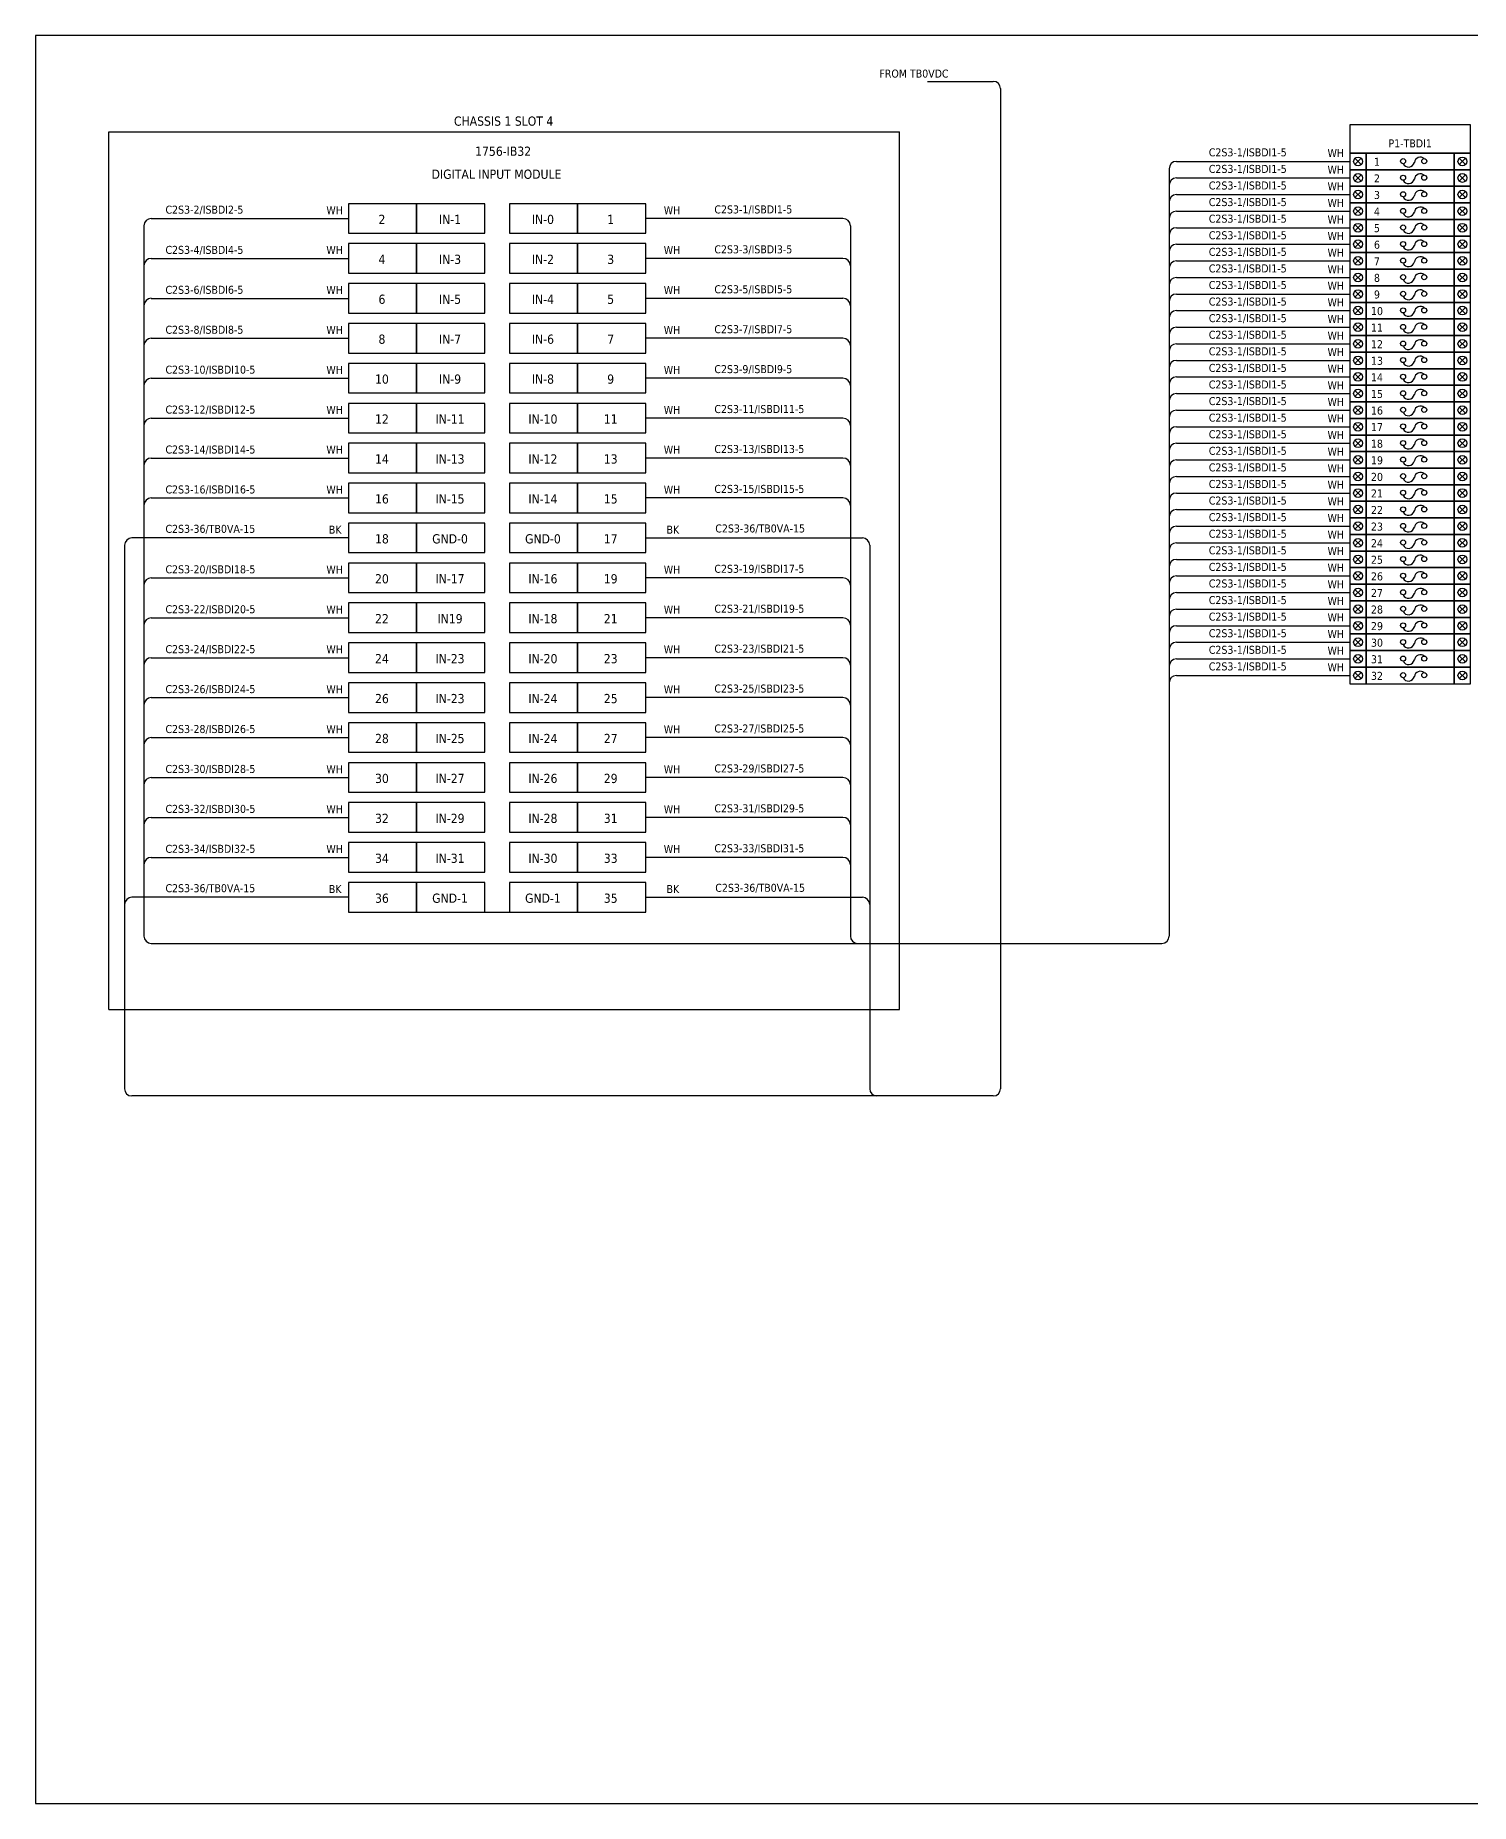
# Model space of a CAD drawing. Header units: millimetres. Extents: x 0 to 98890, y 0 to 68687.
# Drawn here: x 0 to 55766, y 0 to 68687 of the extents above; entities that cross this region are included whole.
import ezdxf
from ezdxf.enums import TextEntityAlignment as Align

# ---------------------------------------------------------------- set-up
doc = ezdxf.new("R2010")
doc.units = ezdxf.units.MM
for name, color, linetype, lineweight in [('ASHADE', 7, 'Continuous', 25), ('IE-EQUIP', 253, 'Continuous', 25), ('IE-WIRE', 7, 'Continuous', 25), ('power', 7, 'Continuous', 25)]:
    doc.layers.add(name, color=color, linetype=linetype, lineweight=lineweight)
doc.styles.add('Tahoma', font='')
doc.styles.get('Tahoma').set_extended_font_data('Tahoma')

msp = doc.modelspace()

# ---------------------------------------------------------------- linework, layer by layer
for p, q in [((34664, 66899), (37219, 66899)), ((37499, 66619), (37499, 27768)), ((17459, 34634), (18424, 34634))]:
    msp.add_line(p, q)
at = {"color": 1, "ltscale": 25.4}
for p, q in [((51510, 63911), (51271, 63672)), ((51271, 63911), (51510, 63672)), ((55324, 63911), (55564, 63672)), ((55564, 63911), (55324, 63672)), ((51510, 63267), (51271, 63027)), ((51271, 63267), (51510, 63027)), ((55324, 63267), (55564, 63027)), ((55564, 63267), (55324, 63027)), ((51510, 62623), (51271, 62383)), ((51271, 62623), (51510, 62383)), ((55324, 62623), (55564, 62383)), ((55564, 62623), (55324, 62383)), ((51510, 61979), (51271, 61739)), ((51271, 61979), (51510, 61739)), ((55324, 61979), (55564, 61739)), ((55564, 61979), (55324, 61739)), ((51510, 61335), (51271, 61095)), ((51271, 61335), (51510, 61095)), ((55324, 61335), (55564, 61095)), ((55564, 61335), (55324, 61095)), ((51510, 60691), (51271, 60451)), ((51271, 60691), (51510, 60451)), ((55324, 60691), (55564, 60451)), ((55564, 60691), (55324, 60451)), ((51510, 60047), (51271, 59807)), ((51271, 60047), (51510, 59807)), ((55324, 60047), (55564, 59807)), ((55564, 60047), (55324, 59807)), ((51510, 59402), (51271, 59163)), ((51271, 59402), (51510, 59163)), ((55324, 59402), (55564, 59163)), ((55564, 59402), (55324, 59163)), ((51510, 58758), (51271, 58519)), ((51271, 58758), (51510, 58519)), ((55324, 58758), (55564, 58519)), ((55564, 58758), (55324, 58519)), ((51510, 58114), (51271, 57875)), ((51271, 58114), (51510, 57875)), ((55324, 58114), (55564, 57875)), ((55564, 58114), (55324, 57875)), ((51510, 57470), (51271, 57230)), ((51271, 57470), (51510, 57230)), ((55324, 57470), (55564, 57230)), ((55564, 57470), (55324, 57230)), ((51510, 56826), (51271, 56586)), ((51271, 56826), (51510, 56586)), ((55324, 56826), (55564, 56586)), ((55564, 56826), (55324, 56586)), ((51510, 56182), (51271, 55942)), ((51271, 56182), (51510, 55942)), ((55324, 56182), (55564, 55942)), ((55564, 56182), (55324, 55942)), ((51510, 55538), (51271, 55298)), ((51271, 55538), (51510, 55298)), ((55324, 55538), (55564, 55298)), ((55564, 55538), (55324, 55298)), ((51510, 54894), (51271, 54654)), ((51271, 54894), (51510, 54654)), ((55324, 54894), (55564, 54654)), ((55564, 54894), (55324, 54654)), ((51510, 54250), (51271, 54010)), ((51271, 54250), (51510, 54010)), ((51510, 53605), (51271, 53366)), ((51271, 53605), (51510, 53366)), ((55324, 54250), (55564, 54010)), ((55564, 54250), (55324, 54010)), ((55324, 53605), (55564, 53366)), ((55564, 53605), (55324, 53366)), ((51510, 52961), (51271, 52722)), ((51271, 52961), (51510, 52722)), ((55324, 52961), (55564, 52722)), ((55564, 52961), (55324, 52722)), ((51510, 52317), (51271, 52077)), ((51271, 52317), (51510, 52077)), ((55324, 52317), (55564, 52077)), ((55564, 52317), (55324, 52077)), ((51510, 51673), (51271, 51433)), ((51271, 51673), (51510, 51433)), ((55324, 51673), (55564, 51433)), ((55564, 51673), (55324, 51433)), ((51510, 51029), (51271, 50789)), ((51271, 51029), (51510, 50789)), ((55324, 51029), (55564, 50789)), ((55564, 51029), (55324, 50789)), ((51510, 50385), (51271, 50145)), ((51271, 50385), (51510, 50145)), ((55324, 50385), (55564, 50145)), ((55564, 50385), (55324, 50145)), ((51510, 49741), (51271, 49501)), ((51271, 49741), (51510, 49501)), ((55324, 49741), (55564, 49501)), ((55564, 49741), (55324, 49501)), ((51510, 49097), (51271, 48857)), ((51271, 49097), (51510, 48857)), ((55324, 49097), (55564, 48857)), ((55564, 49097), (55324, 48857)), ((51510, 48452), (51271, 48213)), ((51271, 48452), (51510, 48213)), ((55324, 48452), (55564, 48213)), ((55564, 48452), (55324, 48213)), ((51510, 47808), (51271, 47569)), ((51271, 47808), (51510, 47569)), ((55324, 47808), (55564, 47569)), ((55564, 47808), (55324, 47569)), ((51510, 47164), (51271, 46925)), ((51271, 47164), (51510, 46925)), ((55324, 47164), (55564, 46925)), ((55564, 47164), (55324, 46925)), ((51510, 46520), (51271, 46280)), ((51271, 46520), (51510, 46280)), ((55324, 46520), (55564, 46280)), ((55564, 46520), (55324, 46280)), ((51510, 45876), (51271, 45636)), ((51271, 45876), (51510, 45636)), ((55324, 45876), (55564, 45636)), ((55564, 45876), (55324, 45636)), ((51510, 45232), (51271, 44992)), ((51271, 45232), (51510, 44992)), ((55324, 45232), (55564, 44992)), ((55564, 45232), (55324, 44992)), ((51510, 44588), (51271, 44348)), ((51271, 44588), (51510, 44348)), ((55324, 44588), (55564, 44348)), ((55564, 44588), (55324, 44348)), ((51510, 43944), (51271, 43704)), ((51271, 43944), (51510, 43704)), ((55324, 43944), (55564, 43704)), ((55564, 43944), (55324, 43704))]:
    msp.add_line(p, q, dxfattribs=at)
msp.add_lwpolyline([(0, 0), (98890, 0), (98890, 68687), (0, 68687)], close=True)
at = {"color": 4, "ltscale": 25.4}
msp.add_lwpolyline([(51068, 64113), (55766, 64113), (55766, 65214), (51068, 65214)], close=True, dxfattribs=at)
at = {"color": 1, "ltscale": 25.4}
for points in [[(51068, 63469), (51713, 63469), (51713, 64113), (51068, 64113)], [(51713, 63469), (55122, 63469), (55122, 64113), (51713, 64113)], [(55122, 63469), (55766, 63469), (55766, 64113), (55122, 64113)], [(51068, 62825), (51713, 62825), (51713, 63469), (51068, 63469)], [(51713, 62825), (55122, 62825), (55122, 63469), (51713, 63469)], [(55122, 62825), (55766, 62825), (55766, 63469), (55122, 63469)], [(51068, 62181), (51713, 62181), (51713, 62825), (51068, 62825)], [(51713, 62181), (55122, 62181), (55122, 62825), (51713, 62825)], [(55122, 62181), (55766, 62181), (55766, 62825), (55122, 62825)], [(51068, 61537), (51713, 61537), (51713, 62181), (51068, 62181)], [(51713, 61537), (55122, 61537), (55122, 62181), (51713, 62181)], [(55122, 61537), (55766, 61537), (55766, 62181), (55122, 62181)], [(51068, 60893), (51713, 60893), (51713, 61537), (51068, 61537)], [(51713, 60893), (55122, 60893), (55122, 61537), (51713, 61537)], [(55122, 60893), (55766, 60893), (55766, 61537), (55122, 61537)], [(51068, 60249), (51713, 60249), (51713, 60893), (51068, 60893)], [(51713, 60249), (55122, 60249), (55122, 60893), (51713, 60893)], [(55122, 60249), (55766, 60249), (55766, 60893), (55122, 60893)], [(51068, 59605), (51713, 59605), (51713, 60249), (51068, 60249)], [(51713, 59605), (55122, 59605), (55122, 60249), (51713, 60249)], [(55122, 59605), (55766, 59605), (55766, 60249), (55122, 60249)], [(51068, 58961), (51713, 58961), (51713, 59605), (51068, 59605)], [(51713, 58961), (55122, 58961), (55122, 59605), (51713, 59605)], [(55122, 58961), (55766, 58961), (55766, 59605), (55122, 59605)], [(51068, 58316), (51713, 58316), (51713, 58961), (51068, 58961)], [(51713, 58316), (55122, 58316), (55122, 58961), (51713, 58961)], [(55122, 58316), (55766, 58316), (55766, 58961), (55122, 58961)], [(51068, 57672), (51713, 57672), (51713, 58316), (51068, 58316)], [(51713, 57672), (55122, 57672), (55122, 58316), (51713, 58316)], [(55122, 57672), (55766, 57672), (55766, 58316), (55122, 58316)], [(51068, 57028), (51713, 57028), (51713, 57672), (51068, 57672)], [(51068, 56384), (51713, 56384), (51713, 57028), (51068, 57028)], [(51713, 57028), (55122, 57028), (55122, 57672), (51713, 57672)], [(51713, 56384), (55122, 56384), (55122, 57028), (51713, 57028)], [(55122, 57028), (55766, 57028), (55766, 57672), (55122, 57672)], [(55122, 56384), (55766, 56384), (55766, 57028), (55122, 57028)], [(51068, 55740), (51713, 55740), (51713, 56384), (51068, 56384)], [(51713, 55740), (55122, 55740), (55122, 56384), (51713, 56384)], [(55122, 55740), (55766, 55740), (55766, 56384), (55122, 56384)], [(51068, 55096), (51713, 55096), (51713, 55740), (51068, 55740)], [(51713, 55096), (55122, 55096), (55122, 55740), (51713, 55740)], [(55122, 55096), (55766, 55096), (55766, 55740), (55122, 55740)], [(51068, 54452), (51713, 54452), (51713, 55096), (51068, 55096)], [(51713, 54452), (55122, 54452), (55122, 55096), (51713, 55096)], [(55122, 54452), (55766, 54452), (55766, 55096), (55122, 55096)], [(51068, 53808), (51713, 53808), (51713, 54452), (51068, 54452)], [(51713, 53808), (55122, 53808), (55122, 54452), (51713, 54452)], [(55122, 53808), (55766, 53808), (55766, 54452), (55122, 54452)], [(51068, 53163), (51713, 53163), (51713, 53808), (51068, 53808)], [(51713, 53163), (55122, 53163), (55122, 53808), (51713, 53808)], [(55122, 53163), (55766, 53163), (55766, 53808), (55122, 53808)], [(51068, 52519), (51713, 52519), (51713, 53163), (51068, 53163)], [(51713, 52519), (55122, 52519), (55122, 53163), (51713, 53163)], [(55122, 52519), (55766, 52519), (55766, 53163), (55122, 53163)], [(51068, 51875), (51713, 51875), (51713, 52519), (51068, 52519)], [(51713, 51875), (55122, 51875), (55122, 52519), (51713, 52519)], [(55122, 51875), (55766, 51875), (55766, 52519), (55122, 52519)], [(51068, 51231), (51713, 51231), (51713, 51875), (51068, 51875)], [(51713, 51231), (55122, 51231), (55122, 51875), (51713, 51875)], [(55122, 51231), (55766, 51231), (55766, 51875), (55122, 51875)], [(51068, 50587), (51713, 50587), (51713, 51231), (51068, 51231)], [(51713, 50587), (55122, 50587), (55122, 51231), (51713, 51231)], [(55122, 50587), (55766, 50587), (55766, 51231), (55122, 51231)], [(51068, 49943), (51713, 49943), (51713, 50587), (51068, 50587)], [(51713, 49943), (55122, 49943), (55122, 50587), (51713, 50587)], [(55122, 49943), (55766, 49943), (55766, 50587), (55122, 50587)], [(51068, 49299), (51713, 49299), (51713, 49943), (51068, 49943)], [(51713, 49299), (55122, 49299), (55122, 49943), (51713, 49943)], [(55122, 49299), (55766, 49299), (55766, 49943), (55122, 49943)], [(51068, 48655), (51713, 48655), (51713, 49299), (51068, 49299)], [(51713, 48655), (55122, 48655), (55122, 49299), (51713, 49299)], [(55122, 48655), (55766, 48655), (55766, 49299), (55122, 49299)], [(51068, 48011), (51713, 48011), (51713, 48655), (51068, 48655)], [(51713, 48011), (55122, 48011), (55122, 48655), (51713, 48655)], [(55122, 48011), (55766, 48011), (55766, 48655), (55122, 48655)], [(51068, 47366), (51713, 47366), (51713, 48011), (51068, 48011)], [(51713, 47366), (55122, 47366), (55122, 48011), (51713, 48011)], [(55122, 47366), (55766, 47366), (55766, 48011), (55122, 48011)], [(51068, 46722), (51713, 46722), (51713, 47366), (51068, 47366)], [(51068, 46078), (51713, 46078), (51713, 46722), (51068, 46722)], [(51713, 46722), (55122, 46722), (55122, 47366), (51713, 47366)], [(51713, 46078), (55122, 46078), (55122, 46722), (51713, 46722)], [(55122, 46722), (55766, 46722), (55766, 47366), (55122, 47366)], [(55122, 46078), (55766, 46078), (55766, 46722), (55122, 46722)], [(51068, 45434), (51713, 45434), (51713, 46078), (51068, 46078)], [(51713, 45434), (55122, 45434), (55122, 46078), (51713, 46078)], [(55122, 45434), (55766, 45434), (55766, 46078), (55122, 46078)], [(51068, 44790), (51713, 44790), (51713, 45434), (51068, 45434)], [(51713, 44790), (55122, 44790), (55122, 45434), (51713, 45434)], [(55122, 44790), (55766, 44790), (55766, 45434), (55122, 45434)], [(51068, 44146), (51713, 44146), (51713, 44790), (51068, 44790)], [(51713, 44146), (55122, 44146), (55122, 44790), (51713, 44790)], [(55122, 44146), (55766, 44146), (55766, 44790), (55122, 44790)], [(51068, 43502), (51713, 43502), (51713, 44146), (51068, 44146)], [(51713, 43502), (55122, 43502), (55122, 44146), (51713, 44146)], [(55122, 43502), (55766, 43502), (55766, 44146), (55122, 44146)]]:
    msp.add_lwpolyline(points, close=True, dxfattribs=at)
for centre in [(51390, 63791), (55444, 63791), (51390, 63147), (55444, 63147), (51390, 62503), (55444, 62503), (51390, 61859), (55444, 61859), (51390, 61215), (55444, 61215), (51390, 60571), (55444, 60571), (51390, 59927), (55444, 59927), (51390, 59283), (55444, 59283), (51390, 58638), (55444, 58638), (51390, 57994), (55444, 57994), (51390, 57350), (55444, 57350), (51390, 56706), (55444, 56706), (51390, 56062), (55444, 56062), (51390, 55418), (55444, 55418), (51390, 54774), (51390, 54130), (55444, 54774), (55444, 54130), (51390, 53486), (55444, 53486), (51390, 52841), (55444, 52841), (51390, 52197), (55444, 52197), (51390, 51553), (55444, 51553), (51390, 50909), (55444, 50909), (51390, 50265), (55444, 50265), (51390, 49621), (55444, 49621), (51390, 48977), (55444, 48977), (51390, 48333), (55444, 48333), (51390, 47688), (55444, 47688), (51390, 47044), (55444, 47044), (51390, 46400), (55444, 46400), (51390, 45756), (55444, 45756), (51390, 45112), (55444, 45112), (51390, 44468), (51390, 43824), (55444, 44468), (55444, 43824)]:
    msp.add_circle(centre, 169, dxfattribs=at)
msp.add_arc((37219, 66619), 280, 0, 90)
at = {"ltscale": 25.4}
msp.add_arc((37219, 27768), 280, 270, 0, dxfattribs=at)
at = {"layer": 'ASHADE', "color": 2, "linetype": 'Continuous', "ltscale": 4762.5}
for p, q in [((2852, 30844), (2852, 64941)), ((2852, 64941), (33571, 64941)), ((33571, 30844), (33571, 64941)), ((2852, 30844), (33571, 30844))]:
    msp.add_line(p, q, dxfattribs=at)
at = {"layer": 'IE-EQUIP', "linetype": 'Continuous', "ltscale": 25.4}
for points in [[(12169, 61001), (14814, 61001), (14814, 62148), (12169, 62148)], [(14814, 61001), (17459, 61001), (17459, 62148), (14814, 62148)], [(18424, 61001), (21069, 61001), (21069, 62148), (18424, 62148)], [(21069, 61001), (23714, 61001), (23714, 62148), (21069, 62148)], [(12169, 59450), (14814, 59450), (14814, 60597), (12169, 60597)], [(14814, 59450), (17459, 59450), (17459, 60597), (14814, 60597)], [(18424, 59450), (21069, 59450), (21069, 60597), (18424, 60597)], [(21069, 59450), (23714, 59450), (23714, 60597), (21069, 60597)], [(12169, 57899), (14814, 57899), (14814, 59046), (12169, 59046)], [(14814, 57899), (17459, 57899), (17459, 59046), (14814, 59046)], [(18424, 57899), (21069, 57899), (21069, 59046), (18424, 59046)], [(21069, 57899), (23714, 57899), (23714, 59046), (21069, 59046)], [(12169, 56348), (14814, 56348), (14814, 57495), (12169, 57495)], [(14814, 56348), (17459, 56348), (17459, 57495), (14814, 57495)], [(18424, 56348), (21069, 56348), (21069, 57495), (18424, 57495)], [(21069, 56348), (23714, 56348), (23714, 57495), (21069, 57495)], [(12169, 54797), (14814, 54797), (14814, 55944), (12169, 55944)], [(14814, 54797), (17459, 54797), (17459, 55944), (14814, 55944)], [(18424, 54797), (21069, 54797), (21069, 55944), (18424, 55944)], [(21069, 54797), (23714, 54797), (23714, 55944), (21069, 55944)], [(12169, 53246), (14814, 53246), (14814, 54393), (12169, 54393)], [(14814, 53246), (17459, 53246), (17459, 54393), (14814, 54393)], [(18424, 53246), (21069, 53246), (21069, 54393), (18424, 54393)], [(21069, 53246), (23714, 53246), (23714, 54393), (21069, 54393)], [(12169, 51695), (14814, 51695), (14814, 52842), (12169, 52842)], [(14814, 51695), (17459, 51695), (17459, 52842), (14814, 52842)], [(18424, 51695), (21069, 51695), (21069, 52842), (18424, 52842)], [(21069, 51695), (23714, 51695), (23714, 52842), (21069, 52842)], [(12169, 50144), (14814, 50144), (14814, 51291), (12169, 51291)], [(14814, 50144), (17459, 50144), (17459, 51291), (14814, 51291)], [(18424, 50144), (21069, 50144), (21069, 51291), (18424, 51291)], [(21069, 50144), (23714, 50144), (23714, 51291), (21069, 51291)], [(12169, 48593), (14814, 48593), (14814, 49740), (12169, 49740)], [(14814, 48593), (17459, 48593), (17459, 49740), (14814, 49740)], [(18424, 48593), (21069, 48593), (21069, 49740), (18424, 49740)], [(21069, 48593), (23714, 48593), (23714, 49740), (21069, 49740)], [(12169, 47042), (14814, 47042), (14814, 48189), (12169, 48189)], [(14814, 47042), (17459, 47042), (17459, 48189), (14814, 48189)], [(18424, 47042), (21069, 47042), (21069, 48189), (18424, 48189)], [(21069, 47042), (23714, 47042), (23714, 48189), (21069, 48189)], [(12169, 45491), (14814, 45491), (14814, 46638), (12169, 46638)], [(14814, 45491), (17459, 45491), (17459, 46638), (14814, 46638)], [(18424, 45491), (21069, 45491), (21069, 46638), (18424, 46638)], [(21069, 45491), (23714, 45491), (23714, 46638), (21069, 46638)], [(12169, 43940), (14814, 43940), (14814, 45087), (12169, 45087)], [(14814, 43940), (17459, 43940), (17459, 45087), (14814, 45087)], [(18424, 43940), (21069, 43940), (21069, 45087), (18424, 45087)], [(21069, 43940), (23714, 43940), (23714, 45087), (21069, 45087)], [(12169, 42389), (14814, 42389), (14814, 43536), (12169, 43536)], [(14814, 42389), (17459, 42389), (17459, 43536), (14814, 43536)], [(18424, 42389), (21069, 42389), (21069, 43536), (18424, 43536)], [(21069, 42389), (23714, 42389), (23714, 43536), (21069, 43536)], [(12169, 40838), (14814, 40838), (14814, 41985), (12169, 41985)], [(14814, 40838), (17459, 40838), (17459, 41985), (14814, 41985)], [(18424, 40838), (21069, 40838), (21069, 41985), (18424, 41985)], [(21069, 40838), (23714, 40838), (23714, 41985), (21069, 41985)], [(12169, 39287), (14814, 39287), (14814, 40434), (12169, 40434)], [(14814, 39287), (17459, 39287), (17459, 40434), (14814, 40434)], [(18424, 39287), (21069, 39287), (21069, 40434), (18424, 40434)], [(21069, 39287), (23714, 39287), (23714, 40434), (21069, 40434)], [(12169, 37736), (14814, 37736), (14814, 38883), (12169, 38883)], [(14814, 37736), (17459, 37736), (17459, 38883), (14814, 38883)], [(18424, 37736), (21069, 37736), (21069, 38883), (18424, 38883)], [(21069, 37736), (23714, 37736), (23714, 38883), (21069, 38883)], [(12169, 36185), (14814, 36185), (14814, 37331), (12169, 37331)], [(14814, 36185), (17459, 36185), (17459, 37331), (14814, 37331)], [(18424, 36185), (21069, 36185), (21069, 37331), (18424, 37331)], [(21069, 36185), (23714, 36185), (23714, 37331), (21069, 37331)], [(12169, 34634), (14814, 34634), (14814, 35780), (12169, 35780)], [(14814, 34634), (17459, 34634), (17459, 35780), (14814, 35780)], [(18424, 34634), (21069, 34634), (21069, 35780), (18424, 35780)], [(21069, 34634), (23714, 34634), (23714, 35780), (21069, 35780)]]:
    msp.add_lwpolyline(points, close=True, dxfattribs=at)
at = {"layer": 'IE-WIRE', "color": 4, "ltscale": 25.4}
for p, q in [((44052, 63506), (44052, 33702)), ((44338, 63791), (51068, 63791)), ((44338, 63147), (51068, 63147)), ((44338, 62503), (51068, 62503)), ((44338, 61859), (51068, 61859)), ((4217, 61288), (4217, 33702)), ((4504, 61574), (12169, 61574)), ((31379, 61574), (23714, 61574)), ((31666, 61288), (31666, 33702)), ((44338, 61215), (51068, 61215)), ((44338, 60571), (51068, 60571)), ((4504, 60023), (12169, 60023)), ((31379, 60023), (23714, 60023)), ((44338, 59927), (51068, 59927)), ((44338, 59283), (51068, 59283)), ((4504, 58472), (12169, 58472)), ((31379, 58472), (23714, 58472)), ((44338, 58638), (51068, 58638)), ((44338, 57994), (51068, 57994)), ((44338, 57350), (51068, 57350)), ((4504, 56921), (12169, 56921)), ((31379, 56921), (23714, 56921)), ((44338, 56706), (51068, 56706)), ((44338, 56062), (51068, 56062)), ((4504, 55370), (12169, 55370)), ((31379, 55370), (23714, 55370)), ((44338, 55418), (51068, 55418)), ((44338, 54774), (51068, 54774)), ((4504, 53819), (12169, 53819)), ((31379, 53819), (23714, 53819)), ((44338, 54130), (51068, 54130)), ((44338, 53486), (51068, 53486)), ((4504, 52268), (12169, 52268)), ((31379, 52268), (23714, 52268)), ((44338, 52841), (51068, 52841)), ((44338, 52197), (51068, 52197)), ((44338, 51553), (51068, 51553)), ((44338, 50909), (51068, 50909)), ((4504, 50717), (12169, 50717)), ((31379, 50717), (23714, 50717)), ((44338, 50265), (51068, 50265)), ((44338, 49621), (51068, 49621)), ((44338, 48977), (51068, 48977)), ((44338, 48333), (51068, 48333)), ((4504, 47615), (12169, 47615)), ((31379, 47615), (23714, 47615)), ((44338, 47688), (51068, 47688)), ((44338, 47044), (51068, 47044)), ((4504, 46064), (12169, 46064)), ((31379, 46064), (23714, 46064)), ((44338, 46400), (51068, 46400)), ((44338, 45756), (51068, 45756)), ((44338, 45112), (51068, 45112)), ((4504, 44513), (12169, 44513)), ((31379, 44513), (23714, 44513)), ((44338, 44468), (51068, 44468)), ((44338, 43824), (51068, 43824)), ((4504, 42962), (12169, 42962)), ((31379, 42962), (23714, 42962)), ((4504, 41411), (12169, 41411)), ((31379, 41411), (23714, 41411)), ((4504, 39860), (12169, 39860)), ((31379, 39860), (23714, 39860)), ((4504, 38309), (12169, 38309)), ((31379, 38309), (23714, 38309)), ((4504, 36758), (12169, 36758)), ((31379, 36758), (23714, 36758))]:
    msp.add_line(p, q, dxfattribs=at)
at = {"layer": 'IE-WIRE', "color": 7, "ltscale": 25.4}
for p, q in [((3465, 48881), (3465, 27768)), ((12169, 49166), (3750, 49166)), ((23714, 49166), (32133, 49166)), ((32418, 48881), (32418, 27768)), ((12169, 35207), (3750, 35207)), ((23714, 35207), (32133, 35207)), ((37219, 27488), (3745, 27488))]:
    msp.add_line(p, q, dxfattribs=at)
at = {"layer": 'IE-WIRE', "color": 4}
msp.add_line((4503, 33416), (43767, 33416), dxfattribs=at)
at = {"layer": 'IE-WIRE', "color": 4, "ltscale": 25.4}
for centre, radius, start, end in [((44338, 63506), 286, 90, 180), ((44338, 62862), 286, 90, 180), ((44338, 62218), 286, 90, 180), ((44338, 61573), 286, 90, 180), ((4504, 61288), 287, 90, 180), ((31379, 61288), 287, 0, 90), ((44338, 60929), 286, 90, 180), ((44338, 60285), 286, 90, 180), ((4504, 59737), 287, 90, 180), ((31379, 59737), 287, 0, 90), ((44338, 59641), 286, 90, 180), ((44338, 58997), 286, 90, 180), ((4504, 58186), 287, 90, 180), ((31379, 58186), 287, 0, 90), ((44338, 58353), 286, 90, 180), ((44338, 57709), 286, 90, 180), ((44338, 57065), 286, 90, 180), ((4504, 56635), 287, 90, 180), ((31379, 56635), 287, 0, 90), ((44338, 56421), 286, 90, 180), ((44338, 55776), 286, 90, 180), ((4504, 55084), 287, 90, 180), ((31379, 55084), 287, 0, 90), ((44338, 55132), 286, 90, 180), ((44338, 54488), 286, 90, 180), ((4504, 53533), 287, 90, 180), ((31379, 53533), 287, 0, 90), ((44338, 53844), 286, 90, 180), ((44338, 53200), 286, 90, 180), ((4504, 51982), 287, 90, 180), ((31379, 51982), 287, 0, 90), ((44338, 52556), 286, 90, 180), ((44338, 51912), 286, 90, 180), ((44338, 51268), 286, 90, 180), ((44338, 50623), 286, 90, 180), ((4504, 50431), 287, 90, 180), ((31379, 50431), 287, 0, 90), ((44338, 49979), 286, 90, 180), ((44338, 49335), 286, 90, 180), ((44338, 48691), 286, 90, 180), ((44338, 48047), 286, 90, 180), ((4504, 47329), 287, 90, 180), ((31379, 47329), 287, 0, 90), ((44338, 47403), 286, 90, 180), ((44338, 46759), 286, 90, 180), ((4504, 45777), 287, 90, 180), ((31379, 45777), 287, 0, 90), ((44338, 46115), 286, 90, 180), ((44338, 45471), 286, 90, 180), ((44338, 44826), 286, 90, 180), ((4504, 44226), 287, 90, 180), ((31379, 44226), 287, 0, 90), ((44338, 44182), 286, 90, 180), ((44338, 43538), 286, 90, 180), ((4504, 42675), 287, 90, 180), ((31379, 42675), 287, 0, 90), ((4504, 41124), 287, 90, 180), ((31379, 41124), 287, 0, 90), ((4504, 39573), 287, 90, 180), ((31379, 39573), 287, 0, 90), ((4504, 38022), 287, 90, 180), ((31379, 38022), 287, 0, 90), ((4504, 36471), 287, 90, 180), ((31379, 36471), 287, 0, 90)]:
    msp.add_arc(centre, radius, start, end, dxfattribs=at)
at = {"layer": 'IE-WIRE', "color": 7, "ltscale": 25.4}
for centre, radius, start, end in [((3750, 48881), 286, 90, 180), ((32133, 48881), 286, 0, 90), ((3750, 34921), 286, 90, 180), ((32133, 34921), 286, 0, 90), ((3745, 27768), 280, 180, 270), ((32698, 27768), 280, 180, 270)]:
    msp.add_arc(centre, radius, start, end, dxfattribs=at)
at = {"layer": 'IE-WIRE', "color": 4}
for centre, start, end in [((4503, 33702), 180, 270), ((31951, 33702), 180, 270), ((43767, 33702), 270, 0)]:
    msp.add_arc(centre, 286, start, end, dxfattribs=at)
at = {"layer": 'power', "color": 1, "ltscale": 25.4}
for centre in [(53140, 63801), (53966, 63801), (53140, 63157), (53966, 63157), (53140, 62513), (53966, 62513), (53140, 61869), (53966, 61869), (53140, 61225), (53966, 61225), (53140, 60581), (53966, 60581), (53140, 59937), (53966, 59937), (53140, 59293), (53966, 59293), (53140, 58648), (53966, 58648), (53140, 58004), (53966, 58004), (53140, 57360), (53966, 57360), (53140, 56716), (53966, 56716), (53140, 56072), (53966, 56072), (53140, 55428), (53966, 55428), (53140, 54784), (53966, 54784), (53140, 54140), (53140, 53496), (53966, 54140), (53966, 53496), (53140, 52851), (53966, 52851), (53140, 52207), (53966, 52207), (53140, 51563), (53966, 51563), (53140, 50919), (53966, 50919), (53140, 50275), (53966, 50275), (53140, 49631), (53966, 49631), (53140, 48987), (53966, 48987), (53140, 48343), (53966, 48343), (53140, 47698), (53966, 47698), (53140, 47054), (53966, 47054), (53140, 46410), (53966, 46410), (53140, 45766), (53966, 45766), (53140, 45122), (53966, 45122), (53140, 44478), (53966, 44478), (53140, 43834), (53966, 43834)]:
    msp.add_circle(centre, 98.6, dxfattribs=at)
for centre, radius, start, end in [((53816, 63714), 239, 51.13092, 171.32538), ((53351, 63806), 235, 206.16337, 346.03827), ((53816, 63070), 239, 51.13092, 171.32538), ((53351, 63162), 235, 206.16337, 346.03827), ((53816, 62425), 239, 51.13092, 171.32538), ((53351, 62518), 235, 206.16337, 346.03827), ((53816, 61781), 239, 51.13092, 171.32538), ((53351, 61874), 235, 206.16337, 346.03827), ((53351, 61230), 235, 206.16337, 346.03827), ((53816, 61137), 239, 51.13092, 171.32538), ((53351, 60586), 235, 206.16337, 346.03827), ((53816, 60493), 239, 51.13092, 171.32538), ((53351, 59942), 235, 206.16337, 346.03827), ((53816, 59849), 239, 51.13092, 171.32538), ((53351, 59298), 235, 206.16337, 346.03827), ((53816, 59205), 239, 51.13092, 171.32538), ((53351, 58654), 235, 206.16337, 346.03827), ((53816, 58561), 239, 51.13092, 171.32538), ((53351, 58009), 235, 206.16337, 346.03827), ((53816, 57917), 239, 51.13092, 171.32538), ((53351, 57365), 235, 206.16337, 346.03827), ((53816, 57272), 239, 51.13092, 171.32538), ((53351, 56721), 235, 206.16337, 346.03827), ((53816, 56628), 239, 51.13092, 171.32538), ((53351, 56077), 235, 206.16337, 346.03827), ((53816, 55984), 239, 51.13092, 171.32538), ((53351, 55433), 235, 206.16337, 346.03827), ((53816, 55340), 239, 51.13092, 171.32538), ((53351, 54789), 235, 206.16337, 346.03827), ((53816, 54696), 239, 51.13092, 171.32538), ((53816, 54052), 239, 51.13092, 171.32538), ((53351, 54145), 235, 206.16337, 346.03827), ((53816, 53408), 239, 51.13092, 171.32538), ((53351, 53501), 235, 206.16337, 346.03827), ((53816, 52764), 239, 51.13092, 171.32538), ((53351, 52856), 235, 206.16337, 346.03827), ((53816, 52120), 239, 51.13092, 171.32538), ((53351, 52212), 235, 206.16337, 346.03827), ((53816, 51475), 239, 51.13092, 171.32538), ((53351, 51568), 235, 206.16337, 346.03827), ((53351, 50924), 235, 206.16337, 346.03827), ((53816, 50831), 239, 51.13092, 171.32538), ((53351, 50280), 235, 206.16337, 346.03827), ((53816, 50187), 239, 51.13092, 171.32538), ((53351, 49636), 235, 206.16337, 346.03827), ((53816, 49543), 239, 51.13092, 171.32538), ((53351, 48992), 235, 206.16337, 346.03827), ((53816, 48899), 239, 51.13092, 171.32538), ((53351, 48348), 235, 206.16337, 346.03827), ((53816, 48255), 239, 51.13092, 171.32538), ((53351, 47704), 235, 206.16337, 346.03827), ((53816, 47611), 239, 51.13092, 171.32538), ((53351, 47059), 235, 206.16337, 346.03827), ((53816, 46967), 239, 51.13092, 171.32538), ((53351, 46415), 235, 206.16337, 346.03827), ((53816, 46322), 239, 51.13092, 171.32538), ((53351, 45771), 235, 206.16337, 346.03827), ((53816, 45678), 239, 51.13092, 171.32538), ((53351, 45127), 235, 206.16337, 346.03827), ((53816, 45034), 239, 51.13092, 171.32538), ((53351, 44483), 235, 206.16337, 346.03827), ((53816, 44390), 239, 51.13092, 171.32538), ((53816, 43746), 239, 51.13092, 171.32538), ((53351, 43839), 235, 206.16337, 346.03827)]:
    msp.add_arc(centre, radius, start, end, dxfattribs=at)

# ---------------------------------------------------------------- texts
at = {"style": 'Tahoma'}
msp.add_text('FROM TB0VDC', height=310.9, dxfattribs=at).set_placement((32794, 67047))
at = {"color": 2, "style": 'Tahoma'}
for s, height, p in [('CHASSIS 1 SLOT 4', 357.53, (18193, 65357)), ('1756-IB32', 357.5, (18175, 64187)), ('DIGITAL INPUT MODULE', 357.53, (17917, 63294)), ('2', 358, (13466, 61539)), ('IN-1', 357.5, (16112, 61539)), ('IN-0', 357.5, (19721, 61539)), ('1', 358, (22354, 61539)), ('4', 358, (13466, 59988)), ('IN-3', 357.5, (16112, 59988)), ('IN-2', 357.5, (19721, 59988)), ('3', 358, (22354, 59988)), ('6', 358, (13466, 58437)), ('IN-5', 357.5, (16112, 58437)), ('IN-4', 357.5, (19721, 58437)), ('5', 358, (22354, 58437)), ('8', 358, (13466, 56886)), ('IN-7', 357.5, (16112, 56886)), ('IN-6', 357.5, (19721, 56886)), ('7', 358, (22354, 56886)), ('10', 357.5, (13466, 55335)), ('IN-9', 357.5, (16112, 55335)), ('IN-8', 357.5, (19721, 55335)), ('9', 358, (22354, 55335)), ('12', 357.5, (13466, 53784)), ('IN-11', 357.5, (16112, 53784)), ('IN-10', 357.5, (19721, 53784)), ('11', 357.5, (22354, 53784)), ('14', 357.5, (13466, 52233)), ('IN-13', 357.5, (16112, 52233)), ('IN-12', 357.5, (19721, 52233)), ('13', 357.5, (22354, 52233)), ('16', 357.5, (13466, 50682)), ('IN-15', 357.5, (16112, 50682)), ('IN-14', 357.5, (19721, 50682)), ('15', 357.5, (22354, 50682)), ('18', 357.5, (13466, 49131)), ('GND-0', 357.5, (16112, 49131)), ('GND-0', 357.5, (19721, 49131)), ('17', 357.5, (22354, 49131)), ('20', 357.5, (13466, 47579)), ('IN-17', 357.5, (16112, 47579)), ('IN-16', 357.5, (19721, 47579)), ('19', 357.5, (22354, 47579)), ('22', 357.5, (13466, 46028)), ('IN19', 357.5, (16112, 46028)), ('IN-18', 357.5, (19721, 46028)), ('21', 357.5, (22354, 46028)), ('24', 357.5, (13466, 44477)), ('IN-23', 357.5, (16112, 44477)), ('IN-20', 357.5, (19721, 44477)), ('23', 357.5, (22354, 44477)), ('26', 357.5, (13466, 42926)), ('IN-23', 357.5, (16112, 42926)), ('IN-24', 357.5, (19721, 42926)), ('25', 357.5, (22354, 42926)), ('28', 357.5, (13466, 41375)), ('IN-25', 357.5, (16112, 41375)), ('IN-24', 357.5, (19721, 41375)), ('27', 357.5, (22354, 41375)), ('30', 357.5, (13466, 39824)), ('IN-27', 357.5, (16112, 39824)), ('IN-26', 357.5, (19721, 39824)), ('29', 357.5, (22354, 39824)), ('32', 357.5, (13466, 38273)), ('IN-29', 357.5, (16112, 38273)), ('IN-28', 357.5, (19721, 38273)), ('31', 357.5, (22354, 38273)), ('34', 357.5, (13466, 36722)), ('IN-31', 357.5, (16112, 36722)), ('IN-30', 357.5, (19721, 36722)), ('33', 357.5, (22354, 36722)), ('36', 357.5, (13466, 35171)), ('GND-1', 357.5, (16112, 35171)), ('GND-1', 357.5, (19721, 35171)), ('35', 357.5, (22354, 35171))]:
    msp.add_text(s, height=height, dxfattribs=at).set_placement(p, align=Align.MIDDLE_CENTER)
at = {"color": 4, "style": 'Tahoma'}
msp.add_text('P1-TBDI1', height=310.9, dxfattribs=at).set_placement((53417, 64491), align=Align.MIDDLE_CENTER)
for s, p in [('C2S3-1/ISBDI1-5', (45594, 63988)), ('WH', (50207, 63956)), ('C2S3-1/ISBDI1-5', (45594, 63344)), ('WH', (50207, 63311)), ('C2S3-1/ISBDI1-5', (45594, 62700)), ('WH', (50207, 62667)), ('C2S3-2/ISBDI2-5', (5056, 61761)), ('WH', (11307, 61739)), ('WH', (24417, 61739)), ('C2S3-1/ISBDI1-5', (26383, 61771)), ('C2S3-1/ISBDI1-5', (45594, 62056)), ('WH', (50207, 62023)), ('C2S3-1/ISBDI1-5', (45594, 61411)), ('WH', (50207, 61379)), ('C2S3-4/ISBDI4-5', (5056, 60199)), ('WH', (11307, 60188)), ('WH', (24417, 60188)), ('C2S3-3/ISBDI3-5', (26383, 60220)), ('C2S3-1/ISBDI1-5', (45594, 60767)), ('WH', (50207, 60735)), ('C2S3-1/ISBDI1-5', (45594, 60123)), ('C2S3-1/ISBDI1-5', (45594, 59479)), ('WH', (50207, 60091)), ('C2S3-1/ISBDI1-5', (45594, 58835)), ('WH', (50207, 59447)), ('WH', (50207, 58803)), ('C2S3-6/ISBDI6-5', (5056, 58648)), ('WH', (11307, 58637)), ('WH', (24417, 58637)), ('C2S3-5/ISBDI5-5', (26383, 58669)), ('C2S3-1/ISBDI1-5', (45594, 58191)), ('WH', (50207, 58159)), ('C2S3-1/ISBDI1-5', (45594, 57547)), ('WH', (50207, 57514)), ('C2S3-8/ISBDI8-5', (5056, 57097)), ('WH', (11307, 57086)), ('WH', (24417, 57086)), ('C2S3-7/ISBDI7-5', (26383, 57118)), ('C2S3-1/ISBDI1-5', (45594, 56903)), ('WH', (50207, 56870)), ('C2S3-1/ISBDI1-5', (45594, 56259)), ('WH', (50207, 56226)), ('C2S3-10/ISBDI10-5', (5056, 55546)), ('WH', (11307, 55535)), ('WH', (24417, 55535)), ('C2S3-9/ISBDI9-5', (26383, 55567)), ('C2S3-1/ISBDI1-5', (45594, 55614)), ('WH', (50207, 55582)), ('C2S3-1/ISBDI1-5', (45594, 54970)), ('WH', (50207, 54938)), ('C2S3-12/ISBDI12-5', (5056, 53995)), ('WH', (11307, 53984)), ('WH', (24417, 53984)), ('C2S3-11/ISBDI11-5', (26383, 54016)), ('C2S3-1/ISBDI1-5', (45594, 54326)), ('WH', (50207, 54294)), ('C2S3-1/ISBDI1-5', (45594, 53682)), ('WH', (50207, 53650)), ('C2S3-1/ISBDI1-5', (45594, 53038)), ('WH', (50207, 53006)), ('C2S3-14/ISBDI14-5', (5056, 52444)), ('WH', (11307, 52432)), ('WH', (24417, 52432)), ('C2S3-13/ISBDI13-5', (26383, 52465)), ('C2S3-1/ISBDI1-5', (45594, 52394)), ('WH', (50207, 52361)), ('C2S3-1/ISBDI1-5', (45594, 51750)), ('WH', (50207, 51717)), ('C2S3-16/ISBDI16-5', (5056, 50893)), ('WH', (11307, 50881)), ('WH', (24417, 50881)), ('C2S3-15/ISBDI15-5', (26383, 50914)), ('C2S3-1/ISBDI1-5', (45594, 51106)), ('WH', (50207, 51073)), ('C2S3-1/ISBDI1-5', (45594, 50461)), ('WH', (50207, 50429)), ('C2S3-1/ISBDI1-5', (45594, 49817)), ('C2S3-1/ISBDI1-5', (45594, 49173)), ('WH', (50207, 49785)), ('C2S3-1/ISBDI1-5', (45594, 48529)), ('WH', (50207, 49141)), ('WH', (50207, 48497)), ('C2S3-20/ISBDI18-5', (5056, 47791)), ('WH', (11307, 47779)), ('WH', (24417, 47779)), ('C2S3-19/ISBDI17-5', (26383, 47812)), ('C2S3-1/ISBDI1-5', (45594, 47885)), ('WH', (50207, 47853)), ('C2S3-1/ISBDI1-5', (45594, 47241)), ('WH', (50207, 47209)), ('C2S3-1/ISBDI1-5', (45594, 46597)), ('WH', (50207, 46564)), ('C2S3-22/ISBDI20-5', (5056, 46240)), ('WH', (11307, 46228)), ('WH', (24417, 46228)), ('C2S3-21/ISBDI19-5', (26383, 46261)), ('C2S3-1/ISBDI1-5', (45594, 45953)), ('WH', (50207, 45920)), ('C2S3-1/ISBDI1-5', (45594, 45309)), ('WH', (50207, 45276)), ('C2S3-24/ISBDI22-5', (5056, 44689)), ('WH', (11307, 44677)), ('WH', (24417, 44677)), ('C2S3-23/ISBDI21-5', (26383, 44710)), ('C2S3-1/ISBDI1-5', (45594, 44664)), ('WH', (50207, 44632)), ('C2S3-1/ISBDI1-5', (45594, 44020)), ('WH', (50207, 43988)), ('C2S3-26/ISBDI24-5', (5056, 43138)), ('WH', (11307, 43126)), ('WH', (24417, 43126)), ('C2S3-25/ISBDI23-5', (26383, 43159)), ('C2S3-28/ISBDI26-5', (5056, 41587)), ('C2S3-27/ISBDI25-5', (26383, 41608)), ('WH', (11307, 41575)), ('WH', (24417, 41575)), ('C2S3-30/ISBDI28-5', (5056, 40036)), ('WH', (11307, 40024)), ('WH', (24417, 40024)), ('C2S3-29/ISBDI27-5', (26383, 40057)), ('C2S3-32/ISBDI30-5', (5056, 38485)), ('WH', (11307, 38473)), ('WH', (24417, 38473)), ('C2S3-31/ISBDI29-5', (26383, 38506)), ('C2S3-34/ISBDI32-5', (5056, 36934)), ('WH', (11307, 36922)), ('WH', (24417, 36922)), ('C2S3-33/ISBDI31-5', (26383, 36955))]:
    msp.add_text(s, height=310.9, dxfattribs=at).set_placement(p)
at = {"color": 7, "style": 'Tahoma'}
for s, p in [('C2S3-36/TB0VA-15', (5056, 49363)), ('BK', (11403, 49330)), ('BK', (24523, 49330)), ('C2S3-36/TB0VA-15', (26418, 49378)), ('C2S3-36/TB0VA-15', (5056, 35404)), ('C2S3-36/TB0VA-15', (26418, 35419)), ('BK', (11403, 35371)), ('BK', (24523, 35371))]:
    msp.add_text(s, height=310.9, dxfattribs=at).set_placement(p)
at = {"layer": 'power', "color": 7, "style": 'Tahoma'}
for s, height, p in [('1', 311, (52126, 63775)), ('2', 311, (52126, 63131)), ('3', 311, (52126, 62487)), ('4', 311, (52126, 61843)), ('5', 311, (52126, 61199)), ('6', 311, (52126, 60555)), ('7', 311, (52126, 59911)), ('8', 311, (52126, 59267)), ('9', 311, (52126, 58622)), ('10', 311.4, (52126, 57978)), ('11', 311.4, (52126, 57334)), ('12', 311.4, (52126, 56690)), ('13', 311.4, (52126, 56046)), ('14', 311.4, (52126, 55402)), ('15', 311.4, (52126, 54758)), ('16', 311.4, (52126, 54114)), ('17', 311.4, (52126, 53470)), ('18', 311.4, (52126, 52825)), ('19', 311.4, (52126, 52181)), ('20', 311.4, (52126, 51537)), ('21', 311.4, (52126, 50893)), ('22', 311.4, (52126, 50249)), ('23', 311.4, (52126, 49605)), ('24', 311.4, (52126, 48961)), ('25', 311.4, (52126, 48317)), ('26', 311.4, (52126, 47672)), ('27', 311.4, (52126, 47028)), ('28', 311.4, (52126, 46384)), ('29', 311.4, (52126, 45740)), ('30', 311.4, (52126, 45096)), ('31', 311.4, (52126, 44452)), ('32', 311.4, (52126, 43808))]:
    msp.add_text(s, height=height, dxfattribs=at).set_placement(p, align=Align.MIDDLE_CENTER)

doc.saveas('drawing.dxf')
